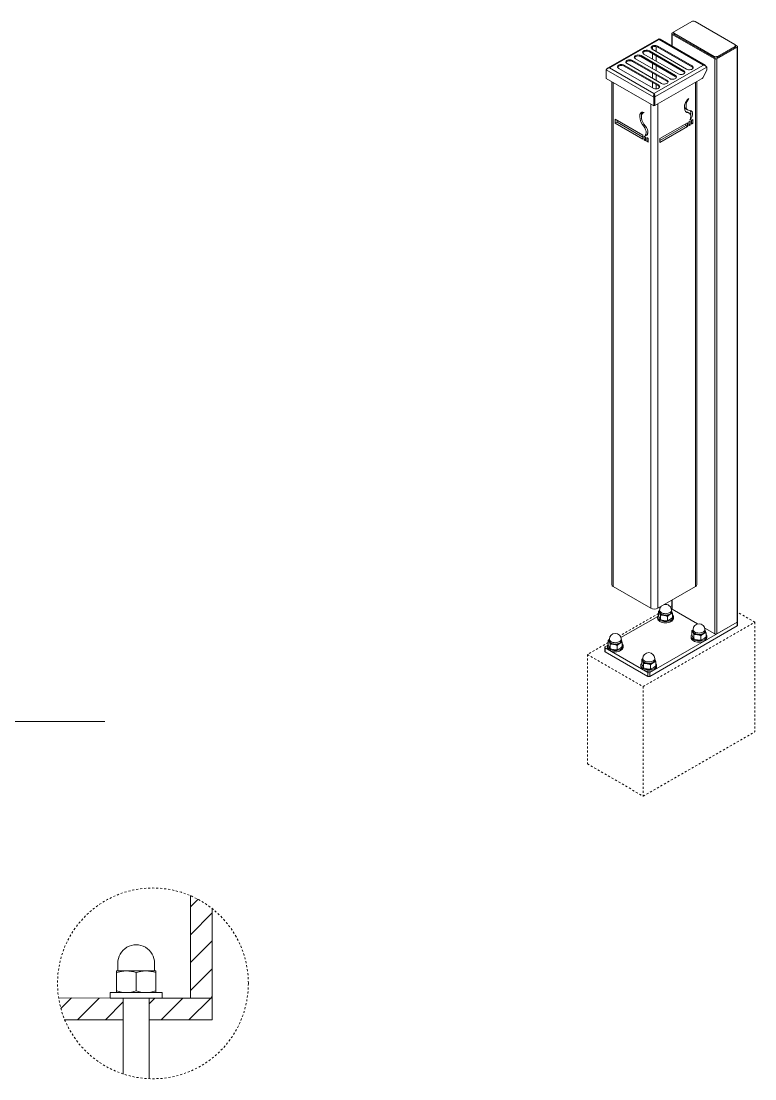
# Model space of a CAD drawing. Header units: inches. Extents: x -4.4 to 79.8, y -3.2 to 63.
# Drawn here: x 43.2 to 79.8, y 6.6 to 59.3 of the extents above; entities that cross this region are included whole.
import ezdxf

# ---------------------------------------------------------------- set-up
doc = ezdxf.new("R2010")
doc.units = ezdxf.units.IN
doc.linetypes.add('HIDDEN', pattern=[1.905, 1.27, -0.635])
doc.layers.add('ZANO_R', color=7, linetype='Continuous', lineweight=0)
doc.layers.add('ZANO_R_przerywana', color=250, linetype='HIDDEN', lineweight=0)

msp = doc.modelspace()

# ---------------------------------------------------------------- linework, layer by layer
at = {"layer": 'ZANO_R'}
for p, q in [((76.6534, 59.31275), (75.79005, 58.81434)), ((78.79785, 58.17124), (76.8205, 59.31275)), ((75.65231, 58.70179), (75.65231, 58.09778)), ((75.67308, 58.73073), (75.75779, 58.77963)), ((77.80082, 57.44453), (75.67308, 58.67285)), ((75.67308, 58.08579), (75.67308, 58.67285)), ((75.75544, 58.76611), (75.75544, 58.70179)), ((75.79005, 58.71788), (77.7674, 57.57638)), ((75.79005, 58.71788), (75.79005, 58.65356)), ((75.79005, 58.65356), (77.7674, 57.51206)), ((75.0148, 58.446), (72.47524, 57.00156)), ((72.55367, 57.00672), (75.03226, 58.41648)), ((74.87657, 58.06624), (74.87657, 57.81376)), ((74.95677, 58.03804), (74.95708, 58.08646)), ((76.66985, 57.09769), (74.95708, 58.08646)), ((77.24634, 57.13832), (75.03226, 58.41648)), ((77.3241, 57.13267), (75.07142, 58.43312)), ((77.9345, 57.57638), (78.79785, 58.07478)), ((78.79785, 58.01046), (78.79785, 58.07478)), ((78.83012, 58.13653), (78.91482, 58.08763)), ((78.83246, 58.05869), (78.83246, 58.12301)), ((74.12129, 57.56284), (74.1216, 57.61126)), ((75.83407, 56.57407), (74.12129, 57.56284)), ((75.83438, 56.62249), (74.1216, 57.61126)), ((74.26084, 57.69045), (75.97362, 56.70169)), ((74.53903, 57.80044), (74.53934, 57.84886)), ((76.25181, 56.81167), (74.53903, 57.80044)), ((76.25211, 56.86009), (74.53934, 57.84886)), ((74.67858, 57.92805), (76.39136, 56.93929)), ((74.69833, 58.04918), (74.69833, 57.91666)), ((74.69833, 57.70848), (74.69833, 57.4379)), ((74.87657, 57.60558), (74.87657, 57.33501)), ((76.69427, 57.03187), (74.92657, 58.05234)), ((76.66955, 57.04927), (74.95677, 58.03804)), ((77.7674, 57.51206), (77.7674, 57.57638)), ((78.91482, 58.02975), (77.90108, 57.44453)), ((77.9345, 57.51206), (78.79785, 58.01046)), ((77.9345, 57.57638), (77.9345, 57.51206)), ((78.91482, 29.34284), (78.91482, 58.02975)), ((78.93559, 29.37178), (78.93559, 58.05869)), ((72.55367, 57.00672), (74.76775, 55.72856)), ((73.28581, 57.08764), (73.28612, 57.13606)), ((74.99859, 56.09887), (73.28581, 57.08764)), ((74.9989, 56.14729), (73.28612, 57.13606)), ((73.42536, 57.21526), (75.13814, 56.22649)), ((73.70355, 57.32524), (73.70386, 57.37366)), ((75.41633, 56.33647), (73.70355, 57.32524)), ((75.41664, 56.38489), (73.70386, 57.37366)), ((73.8431, 57.45286), (75.55588, 56.46409)), ((74.69833, 57.22972), (74.69833, 56.95915)), ((74.76775, 55.72856), (77.24634, 57.13832)), ((74.8117, 55.56132), (77.41282, 57.04077)), ((74.87657, 57.12682), (74.87657, 56.85625)), ((76.66955, 57.04927), (76.66985, 57.09769)), ((77.4118, 56.87939), (77.41282, 57.04077)), ((77.80082, 28.75762), (77.80082, 57.44453)), ((77.90108, 28.75762), (77.90108, 57.44453)), ((72.38596, 56.9106), (72.38319, 56.47485)), ((72.38596, 56.9106), (74.76714, 55.53597)), ((73.00762, 56.97766), (74.7204, 55.98889)), ((74.69833, 56.75097), (74.69833, 56.48039)), ((74.87657, 56.64807), (74.87657, 56.37749)), ((75.83407, 56.57407), (75.83438, 56.62249)), ((76.25181, 56.81167), (76.25211, 56.86009)), ((77.19798, 56.51266), (77.4118, 56.87939)), ((72.38319, 56.47485), (74.76437, 55.10022)), ((72.66385, 56.31283), (72.66385, 31.22118)), ((72.73768, 56.2702), (72.73768, 31.11828)), ((74.69833, 56.27221), (74.69833, 56.00163)), ((74.80893, 55.12557), (77.13873, 56.4507)), ((74.87657, 56.16932), (74.87657, 55.95559)), ((74.99859, 56.09887), (74.9989, 56.14729)), ((75.41633, 56.33647), (75.41664, 56.38489)), ((76.83721, 56.2792), (76.83721, 31.11828)), ((76.91104, 31.22118), (76.91104, 56.3212)), ((74.76714, 55.53597), (74.76437, 55.10022)), ((74.76714, 55.53597), (74.80891, 55.55974)), ((74.76753, 55.69385), (74.76775, 55.72856)), ((74.76988, 55.66776), (74.76753, 55.69385)), ((74.80891, 55.55974), (74.80614, 55.12398)), ((74.8117, 55.56132), (74.80893, 55.12557)), ((74.60921, 55.1898), (74.60921, 30.03787)), ((74.76437, 55.10022), (74.80614, 55.12398)), ((74.80616, 55.12716), (74.80893, 55.12557)), ((74.96569, 55.21473), (74.96569, 30.03787)), ((76.35644, 54.959), (76.44556, 54.90756)), ((72.83794, 54.43363), (72.83794, 54.23986)), ((74.21931, 53.63619), (72.83794, 54.43363)), ((72.92706, 54.38218), (72.92706, 54.29131)), ((74.26401, 54.78156), (74.22748, 54.76048)), ((76.52728, 54.74481), (76.43816, 54.79626)), ((76.71467, 54.42077), (76.64783, 54.38218)), ((76.64783, 54.38218), (76.64783, 54.18841)), ((76.71467, 54.227), (76.71467, 54.42077)), ((72.83794, 54.23986), (72.92706, 54.29131)), ((72.83794, 54.23986), (74.21931, 53.44241)), ((72.92706, 54.29131), (74.21931, 53.54531)), ((76.44731, 54.26643), (75.06595, 53.46898)), ((75.06595, 53.3781), (76.35819, 54.1241)), ((75.06595, 53.27521), (76.44731, 54.07265)), ((76.35819, 54.1241), (76.35819, 54.21498)), ((76.44731, 54.07265), (76.35819, 54.1241)), ((76.44731, 54.07265), (76.44731, 54.26643)), ((76.58099, 54.3436), (76.51415, 54.30501)), ((76.51415, 54.30501), (76.51415, 54.11124)), ((76.58099, 54.14982), (76.51415, 54.18841)), ((76.51415, 54.11124), (76.58099, 54.14982)), ((76.58099, 54.14982), (76.58099, 54.3436)), ((76.71467, 54.227), (76.64783, 54.26558)), ((76.64783, 54.18841), (76.71467, 54.227)), ((74.21931, 53.44241), (74.21931, 53.63619)), ((74.28615, 53.5976), (74.28615, 53.40383)), ((74.35299, 53.55902), (74.28615, 53.5976)), ((74.28615, 53.40383), (74.35299, 53.44241)), ((74.28615, 53.40383), (74.35299, 53.36524)), ((74.33548, 53.62785), (74.4246, 53.6793)), ((74.35299, 53.36524), (74.35299, 53.55902)), ((74.41983, 53.52043), (74.41983, 53.32666)), ((74.48667, 53.48184), (74.41983, 53.52043)), ((74.41983, 53.32666), (74.48667, 53.36524)), ((74.41983, 53.32666), (74.48667, 53.28807)), ((74.4246, 53.6793), (74.44469, 53.67895)), ((74.48667, 53.28807), (74.48667, 53.48184)), ((75.06595, 53.46898), (75.06595, 53.27521)), ((72.73768, 31.11828), (74.60921, 30.03787)), ((74.96569, 30.03787), (76.83721, 31.11828)), ((75.65231, 30.43425), (75.65231, 30.01488)), ((75.67308, 29.98594), (75.67308, 30.44624)), ((74.95454, 29.62902), (73.12139, 28.57076)), ((74.95059, 29.59688), (74.95059, 29.53256)), ((74.99301, 29.88554), (74.99301, 29.67422)), ((75.04905, 29.93456), (75.04905, 29.8622)), ((75.08718, 29.68266), (75.08718, 29.47134)), ((75.43861, 29.6283), (75.43861, 29.41698)), ((75.65231, 30.03183), (75.62789, 30.01773)), ((75.63984, 29.8622), (75.63984, 29.93456)), ((75.6488, 29.90124), (75.63984, 29.91746)), ((76.93888, 29.25521), (75.67308, 29.98594)), ((75.69588, 29.77682), (75.69588, 29.5655)), ((75.73831, 29.53256), (75.73831, 29.59688)), ((78.91482, 29.34284), (74.55908, 26.82832)), ((78.91482, 29.14988), (74.55908, 26.63536)), ((77.80082, 28.75762), (77.3008, 29.04628)), ((78.91482, 29.34284), (77.90108, 28.75762)), ((78.91482, 29.34284), (78.91482, 29.14988)), ((78.93559, 29.17882), (78.93559, 29.37178)), ((76.62159, 28.63223), (76.62159, 28.56791)), ((76.66402, 28.92089), (76.66402, 28.70957)), ((76.72006, 28.96991), (76.72006, 28.89755)), ((76.75818, 28.71801), (76.75818, 28.50669)), ((77.10962, 28.66365), (77.10962, 28.45233)), ((77.31085, 28.89755), (77.31085, 28.96991)), ((77.3198, 28.93659), (77.31085, 28.95281)), ((77.36689, 28.81217), (77.36689, 28.60085)), ((77.40931, 28.56791), (77.40931, 28.63223)), ((72.31031, 28.08558), (72.31031, 27.89262)), ((72.44804, 28.18205), (72.33107, 28.11452)), ((72.33107, 28.05664), (74.45882, 26.82832)), ((72.33107, 28.05664), (72.33107, 27.86368)), ((72.44408, 28.1499), (72.44408, 28.08558)), ((72.48651, 28.43857), (72.48651, 28.22724)), ((72.54255, 28.48758), (72.54255, 28.41522)), ((72.58068, 28.23569), (72.58068, 28.02436)), ((72.93211, 28.18133), (72.93211, 27.97)), ((73.13334, 28.41522), (73.13334, 28.48758)), ((73.14229, 28.45426), (73.13334, 28.47048)), ((73.18938, 28.32984), (73.18938, 28.11852)), ((73.2318, 28.08558), (73.2318, 28.1499)), ((72.33107, 27.86368), (74.45882, 26.63536)), ((74.15751, 27.47392), (74.15751, 27.26259)), ((74.21355, 27.52294), (74.21355, 27.45057)), ((74.80434, 27.45057), (74.80434, 27.52294)), ((74.8133, 27.48961), (74.80434, 27.50583)), ((74.11509, 27.18525), (74.11509, 27.12093)), ((74.25168, 27.27104), (74.25168, 27.05971)), ((74.60311, 27.21668), (74.60311, 27.00535)), ((74.86038, 27.36519), (74.86038, 27.15387)), ((74.90281, 27.12093), (74.90281, 27.18525)), ((74.45882, 26.82832), (74.45882, 26.63536)), ((74.55908, 26.63536), (74.55908, 26.82832)), ((19.2314, 24.38247), (47.37046, 24.38247)), ((51.64603, 15.69272), (51.64603, 10.58249)), ((51.64603, 15.13503), (52.02275, 15.51175)), ((51.64603, 13.74473), (52.72976, 14.82846)), ((52.72976, 15.04794), (52.72976, 10.58249)), ((51.64603, 12.35443), (52.72976, 13.43815)), ((48.01556, 12.31644), (48.01556, 11.96424)), ((49.85789, 11.96424), (49.85789, 12.31644)), ((47.96137, 11.85003), (47.96137, 11.93714)), ((48.44904, 11.93714), (47.96137, 11.93714)), ((47.96137, 11.85003), (48.2003, 11.91323)), ((47.96137, 11.85003), (47.96137, 10.94053)), ((48.2003, 11.91323), (48.44904, 11.93714)), ((49.4244, 11.93714), (48.44904, 11.93714)), ((48.93672, 11.85003), (49.17565, 11.91323)), ((48.93672, 11.85003), (48.93672, 10.94053)), ((49.17565, 11.91323), (49.4244, 11.93714)), ((49.91208, 11.93714), (49.4244, 11.93714)), ((49.91208, 11.85003), (49.91208, 11.93714)), ((49.91208, 11.85003), (49.91208, 10.94053)), ((51.64603, 10.96413), (52.72976, 12.04785)), ((45.06714, 10.58492), (48.28649, 10.58249)), ((45.17932, 10.05863), (45.70549, 10.5848)), ((46.00976, 9.49876), (47.09455, 10.58355)), ((47.63625, 10.85342), (47.63625, 10.58249)), ((50.23719, 10.85342), (47.63625, 10.85342)), ((50.23719, 10.58249), (47.63625, 10.58249)), ((47.96137, 10.85342), (47.96137, 10.94053)), ((48.28649, 9.49876), (48.28649, 10.58249)), ((48.28649, 10.58249), (48.28649, 6.78852)), ((48.6978, 10.87733), (48.44904, 10.85342)), ((48.93672, 10.94053), (48.6978, 10.87733)), ((49.67315, 10.87733), (49.4244, 10.85342)), ((49.58696, 9.49876), (49.58696, 10.58249)), ((49.58696, 10.58249), (52.72976, 10.58249)), ((49.58696, 10.58249), (49.58696, 6.55395)), ((49.58696, 10.29536), (49.87409, 10.58249)), ((49.91208, 10.94053), (49.67315, 10.87733)), ((49.91208, 10.85342), (49.91208, 10.94053)), ((50.18067, 9.49876), (51.26439, 10.58249)), ((50.23719, 10.58249), (50.23719, 10.85342)), ((51.57097, 9.49876), (52.65469, 10.58249)), ((52.72976, 10.58249), (51.64603, 10.58249)), ((52.65469, 10.58249), (52.72976, 10.65755)), ((47.40006, 9.49876), (48.28649, 10.38519)), ((48.28649, 9.49876), (45.34907, 9.49876)), ((52.72976, 9.49876), (49.58696, 9.49876))]:
    msp.add_line(p, q, dxfattribs=at)
at = {"layer": 'ZANO_R', "flags": 128}
for points in [[(74.67858, 57.92805), (74.64499, 57.95391), (74.6254, 57.98409), (74.6214, 58.01614), (74.63332, 58.04748), (74.66018, 58.07555), (74.69981, 58.0981), (74.74901, 58.11328), (74.80378, 58.11987), (74.85969, 58.11734), (74.9122, 58.1059), (74.95708, 58.08646)], [(74.62533, 57.98427), (74.63301, 57.99906), (74.65987, 58.02714), (74.69951, 58.04968), (74.7487, 58.06486), (74.80347, 58.07146), (74.85938, 58.06893), (74.9119, 58.05748), (74.95677, 58.03804)], [(75.01484, 58.44592), (75.02113, 58.43945), (75.03226, 58.41648)], [(75.03483, 58.41847), (75.03455, 58.41872), (75.02797, 58.4256)], [(75.03226, 58.41648), (75.05229, 58.43197), (75.06872, 58.43431), (75.07076, 58.43211)], [(73.8431, 57.45286), (73.80951, 57.47871), (73.78992, 57.50889), (73.78592, 57.54094), (73.79784, 57.57228), (73.8247, 57.60035), (73.86433, 57.6229), (73.91353, 57.63808), (73.9683, 57.64467), (74.02421, 57.64214), (74.07673, 57.6307), (74.1216, 57.61126)], [(73.78986, 57.50907), (73.79753, 57.52386), (73.82439, 57.55194), (73.86403, 57.57448), (73.91322, 57.58966), (73.96799, 57.59626), (74.0239, 57.59373), (74.07642, 57.58228), (74.12129, 57.56284)], [(74.26084, 57.69045), (74.22725, 57.71631), (74.20766, 57.74649), (74.20366, 57.77854), (74.21558, 57.80988), (74.24244, 57.83795), (74.28207, 57.8605), (74.33127, 57.87568), (74.38604, 57.88227), (74.44195, 57.87974), (74.49446, 57.8683), (74.53934, 57.84886)], [(74.2076, 57.74667), (74.21527, 57.76146), (74.24213, 57.78954), (74.28177, 57.81208), (74.33096, 57.82726), (74.38573, 57.83386), (74.44164, 57.83133), (74.49416, 57.81988), (74.53903, 57.80044)], [(73.00762, 56.97766), (72.97403, 57.00351), (72.95445, 57.03369), (72.95045, 57.06574), (72.96236, 57.09708), (72.98922, 57.12515), (73.02886, 57.1477), (73.07805, 57.16288), (73.13282, 57.16947), (73.18873, 57.16694), (73.24125, 57.1555), (73.28612, 57.13606)], [(72.95438, 57.03387), (72.96205, 57.04866), (72.98891, 57.07674), (73.02855, 57.09928), (73.07774, 57.11446), (73.13251, 57.12106), (73.18842, 57.11853), (73.24094, 57.10708), (73.28581, 57.08764)], [(73.42536, 57.21526), (73.39177, 57.24111), (73.37218, 57.27129), (73.36819, 57.30334), (73.3801, 57.33468), (73.40696, 57.36275), (73.44659, 57.3853), (73.49579, 57.40048), (73.55056, 57.40707), (73.60647, 57.40454), (73.65899, 57.3931), (73.70386, 57.37366)], [(73.37212, 57.27147), (73.37979, 57.28626), (73.40665, 57.31434), (73.44629, 57.33688), (73.49548, 57.35206), (73.55025, 57.35866), (73.60616, 57.35613), (73.65868, 57.34468), (73.70355, 57.32524)], [(76.39136, 56.93929), (76.43623, 56.91985), (76.48875, 56.9084), (76.54466, 56.90587), (76.59943, 56.91247), (76.64862, 56.92765), (76.68826, 56.95019), (76.71512, 56.97827), (76.72703, 57.0096), (76.72303, 57.04166), (76.70344, 57.07183), (76.66985, 57.09769)], [(75.55588, 56.46409), (75.60075, 56.44465), (75.65327, 56.4332), (75.70918, 56.43067), (75.76395, 56.43727), (75.81314, 56.45245), (75.85278, 56.47499), (75.87964, 56.50307), (75.89155, 56.5344), (75.88755, 56.56646), (75.86797, 56.59663), (75.83438, 56.62249)], [(75.97362, 56.70169), (76.01849, 56.68225), (76.07101, 56.6708), (76.12692, 56.66827), (76.18169, 56.67487), (76.23088, 56.69005), (76.27052, 56.71259), (76.29738, 56.74067), (76.30929, 56.772), (76.30529, 56.80406), (76.28571, 56.83423), (76.25211, 56.86009)], [(74.7204, 55.98889), (74.76527, 55.96945), (74.81779, 55.958), (74.8737, 55.95547), (74.92847, 55.96207), (74.97767, 55.97725), (75.0173, 55.99979), (75.04416, 56.02787), (75.05608, 56.0592), (75.05208, 56.09126), (75.03249, 56.12143), (74.9989, 56.14729)], [(75.13814, 56.22649), (75.18301, 56.20705), (75.23553, 56.1956), (75.29144, 56.19307), (75.34621, 56.19967), (75.39541, 56.21485), (75.43504, 56.23739), (75.4619, 56.26547), (75.47381, 56.2968), (75.46982, 56.32886), (75.45023, 56.35903), (75.41664, 56.38489)], [(76.51184, 55.4815), (76.44405, 55.41967), (76.38731, 55.34715), (76.34239, 55.2672), (76.29881, 55.14041), (76.28603, 55.01511), (76.30356, 54.90381), (76.34567, 54.82167), (76.40567, 54.78075), (76.47315, 54.76404), (76.53574, 54.73942), (76.58051, 54.6926), (76.60162, 54.64933), (76.60665, 54.61107), (76.60493, 54.58295), (76.60199, 54.55514), (76.59629, 54.52026), (76.58455, 54.46905), (76.56348, 54.39222)], [(76.56348, 54.39222), (76.60947, 54.44452), (76.64623, 54.50547), (76.67341, 54.57114), (76.69549, 54.66989), (76.69411, 54.75712), (76.66819, 54.81973), (76.6206, 54.85435), (76.56031, 54.87257), (76.4968, 54.88725), (76.43955, 54.91123), (76.39779, 54.9569), (76.37527, 55.02633), (76.37035, 55.11147), (76.38164, 55.20472), (76.40896, 55.30077), (76.45236, 55.39467), (76.51184, 55.4815)], [(74.28383, 54.77676), (74.21604, 54.7932), (74.15931, 54.78619), (74.11438, 54.7581), (74.07081, 54.68162), (74.05803, 54.57108), (74.07556, 54.43955), (74.11766, 54.30878), (74.17767, 54.19859), (74.24515, 54.10396), (74.30774, 54.00708), (74.35251, 53.90857), (74.37361, 53.84094), (74.37864, 53.79686), (74.37692, 53.77074), (74.37398, 53.74632), (74.36829, 53.71802), (74.35655, 53.68036), (74.33548, 53.62785)], [(74.33548, 53.62785), (74.38147, 53.62705), (74.41822, 53.64557), (74.44541, 53.67985), (74.46749, 53.75311), (74.46611, 53.84193), (74.44018, 53.93448), (74.39259, 54.02404), (74.3323, 54.11187), (74.26879, 54.19987), (74.21154, 54.28995), (74.16979, 54.38384), (74.14726, 54.47927), (74.14234, 54.57009), (74.15363, 54.65031), (74.18096, 54.7148), (74.22435, 54.75861), (74.28383, 54.77676)], [(76.34371, 54.82547), (76.38403, 54.81549), (76.43729, 54.79454)], [(74.99301, 29.69953), (74.97393, 29.67399), (74.95535, 29.63211), (74.95083, 29.58897), (74.96053, 29.54611), (74.98412, 29.50508), (75.02072, 29.46737), (75.06903, 29.43434), (75.12729, 29.40719), (75.1934, 29.38689)], [(75.04905, 29.93065), (75.02318, 29.91208), (74.99301, 29.88554)], [(74.99301, 29.88554), (75.01608, 29.85251), (75.0401, 29.80708)], [(75.56029, 29.72956), (75.50884, 29.70569), (75.44971, 29.68876), (75.38566, 29.67956), (75.31967, 29.67853), (75.25485, 29.68571), (75.19422, 29.70077), (75.14061, 29.723), (75.09653, 29.75136), (75.06405, 29.78453), (75.04468, 29.82095), (75.03932, 29.85893), (75.04823, 29.89669), (75.04905, 29.89855)], [(75.63984, 29.93456), (75.63973, 29.92994), (75.63111, 29.8934), (75.60908, 29.85879), (75.57468, 29.82772), (75.52952, 29.80165), (75.4757, 29.78179), (75.41574, 29.76907), (75.35245, 29.76409), (75.28878, 29.76709), (75.22772, 29.77791), (75.17212, 29.79606), (75.12457, 29.82068), (75.08731, 29.85063), (75.06206, 29.88451), (75.05003, 29.92072), (75.04905, 29.93456)], [(75.04905, 29.8622), (75.05435, 29.83006), (75.07309, 29.79481), (75.10453, 29.76271), (75.14719, 29.73527), (75.19907, 29.71375), (75.25774, 29.69918), (75.32047, 29.69223), (75.38433, 29.69323), (75.44631, 29.70213), (75.50354, 29.71852), (75.55332, 29.74162)], [(75.08718, 29.68266), (75.17327, 29.68602), (75.2629, 29.67846)], [(75.1934, 29.38689), (75.26496, 29.37419), (75.33941, 29.36953), (75.41403, 29.37308), (75.48614, 29.38473), (75.55312, 29.40404), (75.61257, 29.43033), (75.66233, 29.46263), (75.70059, 29.49978), (75.72598, 29.54045), (75.73759, 29.58315), (75.73498, 29.62635), (75.71826, 29.66849), (75.69588, 29.69953)], [(75.56725, 29.72554), (75.46878, 29.65484), (75.43861, 29.6283)], [(75.69588, 29.77682), (75.60036, 29.74302), (75.56725, 29.72554)], [(75.56725, 29.46826), (75.60036, 29.489), (75.69588, 29.5655)], [(75.6488, 29.90124), (75.64545, 29.90832), (75.63984, 29.91866)], [(75.64024, 29.89766), (75.64868, 29.86846), (75.64944, 29.847)], [(75.69588, 29.77682), (75.67281, 29.84319), (75.6488, 29.90124)], [(74.95059, 29.53256), (74.95083, 29.52465), (74.96053, 29.48179), (74.98412, 29.44076), (75.02072, 29.40305), (75.06903, 29.37002), (75.12729, 29.34287), (75.1934, 29.32257)], [(75.08718, 29.47134), (75.06411, 29.50436), (75.0401, 29.5498)], [(75.1934, 29.32257), (75.26496, 29.30986), (75.33941, 29.30521), (75.41403, 29.30876), (75.48614, 29.32041), (75.55312, 29.33972), (75.61257, 29.36601), (75.66233, 29.39831), (75.70059, 29.43546), (75.72598, 29.47613), (75.73759, 29.51883), (75.73831, 29.53256)], [(75.43861, 29.41698), (75.35253, 29.41362), (75.2629, 29.42118)], [(75.43861, 29.41698), (75.46878, 29.42527), (75.56725, 29.46826)], [(76.62159, 28.56791), (76.62183, 28.56), (76.63154, 28.51714), (76.65512, 28.47611), (76.69172, 28.4384), (76.74003, 28.40537), (76.79829, 28.37822), (76.8644, 28.35792)], [(76.66402, 28.73488), (76.64493, 28.70934), (76.62635, 28.66746), (76.62183, 28.62432), (76.63154, 28.58146), (76.65512, 28.54043), (76.69172, 28.50272), (76.74003, 28.46969), (76.79829, 28.44254), (76.8644, 28.42224)], [(76.72006, 28.966), (76.69419, 28.94743), (76.66402, 28.92089)], [(76.66402, 28.92089), (76.68708, 28.88787), (76.7111, 28.84243)], [(77.23129, 28.76491), (77.17984, 28.74104), (77.12071, 28.72411), (77.05666, 28.71491), (76.99068, 28.71388), (76.92586, 28.72106), (76.86522, 28.73612), (76.81161, 28.75835), (76.76754, 28.78671), (76.73505, 28.81988), (76.71568, 28.8563), (76.71032, 28.89428), (76.71923, 28.93204), (76.72006, 28.9339)], [(76.75818, 28.50669), (76.73512, 28.53972), (76.7111, 28.58515)], [(77.31085, 28.96991), (77.31074, 28.96529), (77.30211, 28.92875), (77.28009, 28.89414), (77.24569, 28.86307), (77.20052, 28.837), (77.1467, 28.81714), (77.08674, 28.80442), (77.02345, 28.79944), (76.95979, 28.80244), (76.89872, 28.81326), (76.84312, 28.83141), (76.79557, 28.85603), (76.75831, 28.88598), (76.73307, 28.91986), (76.72103, 28.95607), (76.72006, 28.96991)], [(76.72006, 28.89755), (76.72535, 28.86541), (76.7441, 28.83016), (76.77553, 28.79806), (76.81819, 28.77062), (76.87007, 28.7491), (76.92875, 28.73453), (76.99148, 28.72758), (77.05533, 28.72858), (77.11732, 28.73748), (77.17454, 28.75387), (77.22433, 28.77697)], [(76.75818, 28.71801), (76.84427, 28.72137), (76.9339, 28.71381)], [(76.8644, 28.42224), (76.93597, 28.40954), (77.01041, 28.40488), (77.08503, 28.40843), (77.15714, 28.42008), (77.22413, 28.43939), (77.28357, 28.46568), (77.33333, 28.49798), (77.37159, 28.53513), (77.39699, 28.5758), (77.40859, 28.6185), (77.40599, 28.6617), (77.38927, 28.70384), (77.36689, 28.73488)], [(76.8644, 28.35792), (76.93597, 28.34521), (77.01041, 28.34056), (77.08503, 28.34411), (77.15714, 28.35576), (77.22413, 28.37507), (77.28357, 28.40136), (77.33333, 28.43366), (77.37159, 28.47081), (77.39699, 28.51148), (77.40859, 28.55418), (77.40931, 28.56791)], [(77.23825, 28.76089), (77.13979, 28.69019), (77.10962, 28.66365)], [(77.10962, 28.45233), (77.13979, 28.46062), (77.23825, 28.50361)], [(77.36689, 28.81217), (77.27136, 28.77837), (77.23825, 28.76089)], [(77.23825, 28.50361), (77.27136, 28.52435), (77.36689, 28.60085)], [(77.3198, 28.93659), (77.31645, 28.94368), (77.31085, 28.95401)], [(77.31125, 28.93301), (77.31969, 28.90381), (77.32044, 28.88235)], [(77.36689, 28.81217), (77.34382, 28.87854), (77.3198, 28.93659)], [(72.44408, 28.08558), (72.44432, 28.07767), (72.45403, 28.03481), (72.47761, 27.99378), (72.51422, 27.95608), (72.56252, 27.92305), (72.62078, 27.8959), (72.68689, 27.8756)], [(72.48651, 28.25255), (72.46743, 28.22701), (72.44884, 28.18514), (72.44432, 28.14199), (72.45403, 28.09913), (72.47761, 28.05811), (72.51422, 28.0204), (72.56252, 27.98737), (72.62078, 27.96022), (72.68689, 27.93992)], [(72.54255, 28.48368), (72.51668, 28.4651), (72.48651, 28.43857)], [(72.48651, 28.43857), (72.50958, 28.40554), (72.53359, 28.36011)], [(73.05378, 28.28258), (73.00234, 28.25871), (72.9432, 28.24178), (72.87915, 28.23259), (72.81317, 28.23155), (72.74835, 28.23873), (72.68772, 28.25379), (72.63411, 28.27602), (72.59003, 28.30438), (72.55754, 28.33755), (72.53817, 28.37398), (72.53281, 28.41196), (72.54172, 28.44971), (72.54255, 28.45158)], [(72.58068, 28.02436), (72.55761, 28.05739), (72.53359, 28.10282)], [(73.13334, 28.48758), (73.13323, 28.48297), (73.12461, 28.44643), (73.10258, 28.41182), (73.06818, 28.38075), (73.02301, 28.35467), (72.96919, 28.33481), (72.90923, 28.3221), (72.84594, 28.31712), (72.78228, 28.32011), (72.72122, 28.33094), (72.66561, 28.34908), (72.61807, 28.37371), (72.5808, 28.40366), (72.55556, 28.43753), (72.54352, 28.47375), (72.54255, 28.48758)], [(72.54255, 28.41522), (72.54784, 28.38309), (72.56659, 28.34784), (72.59803, 28.31574), (72.64068, 28.28829), (72.69256, 28.26678), (72.75124, 28.25221), (72.81397, 28.24526), (72.87782, 28.24626), (72.93981, 28.25516), (72.99703, 28.27154), (73.04682, 28.29464)], [(72.58068, 28.23569), (72.66676, 28.23904), (72.75639, 28.23149)], [(72.68689, 27.93992), (72.75846, 27.92721), (72.8329, 27.92255), (72.90752, 27.92611), (72.97963, 27.93775), (73.04662, 27.95707), (73.10607, 27.98335), (73.15582, 28.01565), (73.19409, 28.05281), (73.21948, 28.09347), (73.23108, 28.13618), (73.22848, 28.17938), (73.21176, 28.22151), (73.18938, 28.25255)], [(72.68689, 27.8756), (72.75846, 27.86289), (72.8329, 27.85823), (72.90752, 27.86179), (72.97963, 27.87343), (73.04662, 27.89275), (73.10607, 27.91903), (73.15582, 27.95133), (73.19409, 27.98849), (73.21948, 28.02915), (73.23108, 28.07186), (73.2318, 28.08558)], [(73.06074, 28.27856), (72.96228, 28.20786), (72.93211, 28.18133)], [(72.93211, 27.97), (72.96228, 27.9783), (73.06074, 28.02128)], [(73.18938, 28.32984), (73.09385, 28.29605), (73.06074, 28.27856)], [(73.06074, 28.02128), (73.09385, 28.04203), (73.18938, 28.11852)], [(73.14229, 28.45426), (73.13895, 28.46135), (73.13334, 28.47168)], [(73.13374, 28.45068), (73.14218, 28.42149), (73.14293, 28.40003)], [(73.18938, 28.32984), (73.16631, 28.39621), (73.14229, 28.45426)], [(77.10962, 28.45233), (77.02353, 28.44897), (76.9339, 28.45653)], [(72.93211, 27.97), (72.84602, 27.96665), (72.75639, 27.9742)], [(74.21355, 27.51903), (74.18768, 27.50045), (74.15751, 27.47392)], [(74.15751, 27.47392), (74.18058, 27.44089), (74.2046, 27.39546)], [(74.72478, 27.31793), (74.67334, 27.29406), (74.61421, 27.27713), (74.55015, 27.26794), (74.48417, 27.2669), (74.41935, 27.27408), (74.35872, 27.28914), (74.30511, 27.31137), (74.26103, 27.33973), (74.22855, 27.3729), (74.20917, 27.40933), (74.20382, 27.44731), (74.21273, 27.48506), (74.21355, 27.48693)], [(74.80434, 27.52294), (74.80423, 27.51832), (74.79561, 27.48178), (74.77358, 27.44717), (74.73918, 27.4161), (74.69401, 27.39002), (74.64019, 27.37016), (74.58024, 27.35745), (74.51695, 27.35247), (74.45328, 27.35546), (74.39222, 27.36629), (74.33661, 27.38443), (74.28907, 27.40906), (74.2518, 27.43901), (74.22656, 27.47288), (74.21453, 27.5091), (74.21355, 27.52294)], [(74.21355, 27.45057), (74.21884, 27.41844), (74.23759, 27.38319), (74.26903, 27.35109), (74.31169, 27.32364), (74.36356, 27.30213), (74.42224, 27.28756), (74.48497, 27.28061), (74.54882, 27.28161), (74.61081, 27.29051), (74.66804, 27.30689), (74.71782, 27.32999)], [(74.8133, 27.48961), (74.80995, 27.4967), (74.80434, 27.50703)], [(74.80474, 27.48603), (74.81318, 27.45684), (74.81394, 27.43538)], [(74.86038, 27.36519), (74.83731, 27.43156), (74.8133, 27.48961)], [(74.11509, 27.12093), (74.11533, 27.11302), (74.12503, 27.07016), (74.14861, 27.02914), (74.18522, 26.99143), (74.23353, 26.9584), (74.29179, 26.93125), (74.35789, 26.91095)], [(74.15751, 27.2879), (74.13843, 27.26236), (74.11985, 27.22049), (74.11533, 27.17734), (74.12503, 27.13448), (74.14861, 27.09346), (74.18522, 27.05575), (74.23353, 27.02272), (74.29179, 26.99557), (74.35789, 26.97527)], [(74.25168, 27.05971), (74.22861, 27.09274), (74.2046, 27.13817)], [(74.25168, 27.27104), (74.33777, 27.27439), (74.4274, 27.26684)], [(74.35789, 26.97527), (74.42946, 26.96256), (74.5039, 26.9579), (74.57853, 26.96146), (74.65064, 26.97311), (74.71762, 26.99242), (74.77707, 27.0187), (74.82682, 27.051), (74.86509, 27.08816), (74.89048, 27.12882), (74.90209, 27.17153), (74.89948, 27.21473), (74.88276, 27.25686), (74.86038, 27.2879)], [(74.35789, 26.91095), (74.42946, 26.89824), (74.5039, 26.89358), (74.57853, 26.89714), (74.65064, 26.90878), (74.71762, 26.9281), (74.77707, 26.95438), (74.82682, 26.98668), (74.86509, 27.02384), (74.89048, 27.0645), (74.90209, 27.10721), (74.90281, 27.12093)], [(74.60311, 27.00535), (74.51702, 27.002), (74.4274, 27.00955)], [(74.73175, 27.31391), (74.63328, 27.24321), (74.60311, 27.21668)], [(74.60311, 27.00535), (74.63328, 27.01365), (74.73175, 27.05663)], [(74.86038, 27.36519), (74.76486, 27.3314), (74.73175, 27.31391)], [(74.73175, 27.05663), (74.76486, 27.07738), (74.86038, 27.15387)]]:
    msp.add_lwpolyline(points, dxfattribs=at)
at = {"layer": 'ZANO_R'}
msp.add_lwpolyline([(52.72976, 10.58249), (52.72976, 9.49876)], dxfattribs=at)
for centre, radius, start, end in [((76.73695, 59.1515), 0.18161, 62.609679, 117.390334), ((75.68406, 58.70179), 0.03095, 110.783243, 249.216757), ((75.81457, 58.70769), 0.05943, 185.694726, 245.625307), ((75.80835, 58.76611), 0.05159, 110.783433, 249.216567), ((78.77955, 58.12301), 0.05159, 290.783407, 69.216555), ((78.90384, 58.05869), 0.03095, 290.783352, 69.216687), ((77.85095, 57.73763), 0.18161, 242.609673, 297.390327), ((78.77333, 58.06459), 0.05943, 294.374712, 354.305202), ((72.59602, 56.73847), 0.27157, 98.96958, 140.667308), ((72.51909, 56.93023), 0.08395, 65.67194, 159.587048), ((76.62315, 56.952), 0.10777, 22.393506, 64.500207), ((77.2791, 57.05799), 0.08675, 21.424794, 112.187758), ((77.20241, 56.8725), 0.26943, 38.650158, 80.614986), ((77.85095, 57.67331), 0.18161, 242.609673, 297.390327), ((77.85095, 57.54128), 0.10897, 242.609582, 297.390418), ((75.78778, 56.47691), 0.10763, 22.363489, 64.529879), ((76.20552, 56.71451), 0.10763, 22.363489, 64.529879), ((77.04985, 56.59501), 0.16948, 301.627079, 330.930285), ((74.95186, 56.00129), 0.10819, 22.480992, 64.414672), ((75.37004, 56.23931), 0.10763, 22.363489, 64.529879), ((75.02248, 55.63146), 0.27261, 159.132222, 200.502758), ((74.6712, 55.63537), 0.10615, 0.341876, 24.945791), ((74.61698, 55.59955), 0.19843, 348.891783, 40.553214), ((75.06853, 55.71489), 0.30245, 188.432665, 210.862838), ((76.40933, 55.06618), 0.11845, 181.51073, 243.746551), ((74.37481, 54.65081), 0.22953, 142.576454, 189.447941), ((76.36727, 54.75182), 0.24254, 339.094631, 28.161936), ((74.06321, 53.86124), 0.4046, 333.276842, 355.111837), ((72.79, 31.23376), 0.12678, 185.695124, 245.624914), ((76.78489, 31.23376), 0.12678, 294.374712, 354.305079), ((75.34445, 29.93456), 0.29539, 139.270019, 180), ((75.34445, 29.93456), 0.29539, 0, 100.724605), ((74.78745, 30.38188), 0.38744, 242.609746, 297.390274), ((76.00087, 29.9845), 1.05453, 197.111621, 204.344291), ((75.14137, 29.85441), 0.11179, 145.670577, 205.051016), ((75.28012, 29.96558), 0.28764, 213.438721, 266.566656), ((74.07915, 29.37232), 1.05472, 17.1122, 24.343598), ((75.34498, 30.15512), 0.48367, 260.228867, 297.3572), ((75.1393, 28.91261), 0.77576, 67.304167, 80.831992), ((75.49435, 29.87526), 0.14608, 293.810209, 354.86961), ((75.49744, 29.86982), 0.1537, 294.134172, 351.461861), ((75.51819, 29.85509), 0.13853, 290.742123, 19.460983), ((75.68779, 30.01842), 0.03566, 185.694791, 245.625522), ((75.38648, 30.18698), 0.77571, 247.303747, 260.832547), ((77.01545, 28.96991), 0.29539, 0, 180), ((78.90011, 29.37532), 0.03566, 294.374561, 354.305198), ((78.90011, 29.18236), 0.03566, 294.374561, 354.305198), ((72.83794, 28.48758), 0.29539, 0, 180), ((77.67185, 29.01984), 1.05451, 197.111563, 204.344414), ((76.81237, 28.88976), 0.11179, 145.670668, 205.051037), ((76.95113, 29.00093), 0.28764, 213.438715, 266.566662), ((75.75009, 28.40764), 1.05479, 17.112404, 24.343328), ((77.05749, 29.22234), 0.77572, 247.303837, 260.832439), ((77.01599, 29.19047), 0.48367, 260.228858, 297.357237), ((76.8103, 27.94796), 0.77576, 67.304133, 80.832044), ((77.16535, 28.91061), 0.14608, 293.810266, 354.869598), ((77.16845, 28.90517), 0.1537, 294.134144, 351.461843), ((77.18919, 28.89044), 0.13852, 290.742058, 19.460977), ((77.85095, 28.85437), 0.10897, 242.609582, 297.390418), ((72.34206, 28.08558), 0.03095, 110.783085, 249.216915), ((73.49436, 28.53752), 1.05453, 197.111621, 204.344291), ((72.63486, 28.40744), 0.11179, 145.670227, 205.051366), ((72.77362, 28.51861), 0.28764, 213.43866, 266.566717), ((71.57243, 27.92526), 1.05495, 17.112902, 24.342692), ((72.87997, 28.73996), 0.77567, 247.303434, 260.832968), ((72.83848, 28.70814), 0.48367, 260.228823, 297.357195), ((72.63279, 27.46563), 0.77576, 67.304167, 80.831992), ((72.98785, 28.42829), 0.14608, 293.809898, 354.869844), ((72.99094, 28.42285), 0.1537, 294.133924, 351.462073), ((73.01168, 28.40811), 0.13852, 290.742042, 19.461023), ((72.34579, 27.89616), 0.03566, 185.695731, 245.624965), ((74.30587, 27.44279), 0.11179, 145.670318, 205.051386), ((74.50895, 27.52294), 0.29539, 0, 180), ((74.65885, 27.46364), 0.14608, 293.809956, 354.869832), ((74.68269, 27.44346), 0.13852, 290.741977, 19.461017), ((75.16534, 27.57286), 1.05451, 197.111563, 204.344414), ((74.44462, 27.55396), 0.28764, 213.438653, 266.566723), ((73.24337, 26.96059), 1.05502, 17.113106, 24.342423), ((74.55097, 27.77533), 0.77568, 247.303523, 260.83286), ((74.50948, 27.74349), 0.48367, 260.228814, 297.357232), ((74.3038, 26.50099), 0.77576, 67.304133, 80.832044), ((74.66194, 27.4582), 0.1537, 294.133897, 351.462054), ((74.50895, 26.92507), 0.10897, 242.609506, 297.390494), ((74.50895, 26.73211), 0.10897, 242.609506, 297.390494), ((48.93672, 12.31645), 0.92116, 359.999731, 180.000269), ((47.98846, 11.96424), 0.0271, 270.002935, 359.990235), ((48.43658, 10.45876), 1.47844, 70.226957, 89.516766), ((49.41193, 10.45876), 1.47844, 70.226957, 89.516766), ((49.88499, 11.96424), 0.0271, 180.009765, 269.997065), ((48.46153, 12.3319), 1.47853, 250.227931, 269.516264), ((49.43688, 12.3319), 1.47853, 250.227931, 269.516264)]:
    msp.add_arc(centre, radius, start, end, dxfattribs=at)
at = {"layer": 'ZANO_R_przerywana', "ltscale": 0.05}
for p, q in [((75.65231, 30.16042), (75.57687, 30.11687)), ((74.99301, 29.77982), (73.07037, 28.6699)), ((79.80046, 29.3396), (78.93559, 29.83887)), ((74.23045, 26.1241), (79.80046, 29.3396)), ((79.80046, 29.3396), (79.80046, 23.87236)), ((72.48651, 28.33284), (71.44544, 27.73185)), ((71.44544, 27.73185), (74.23045, 26.1241)), ((71.44544, 27.73185), (71.44544, 22.26461)), ((74.23045, 26.1241), (74.23045, 20.65686)), ((74.23045, 20.65686), (79.80046, 23.87236)), ((71.44544, 22.26461), (74.23045, 20.65686))]:
    msp.add_line(p, q, dxfattribs=at)
at = {"layer": 'ZANO_R_przerywana', "color": 1, "ltscale": 0.05}
msp.add_circle((49.77401, 11.31315), 4.76288, dxfattribs=at)

doc.saveas('drawing.dxf')
